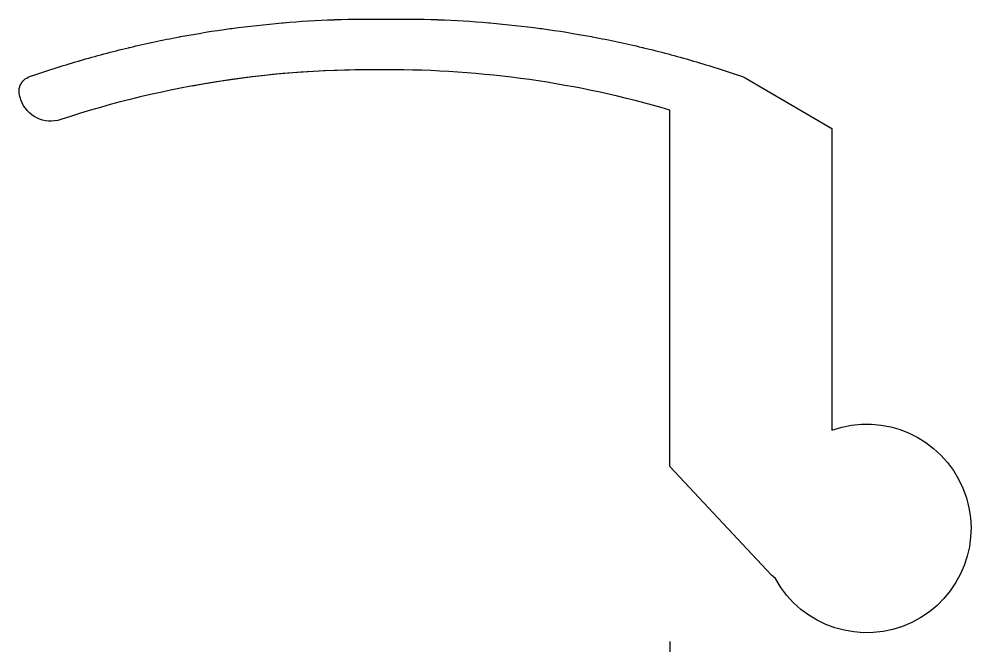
# Model space of a CAD drawing. Header units: millimetres. Extents: x -58 to 92, y -40 to 60.
import ezdxf

# ---------------------------------------------------------------- set-up
doc = ezdxf.new("R2010")
doc.units = ezdxf.units.MM

msp = doc.modelspace()

# ---------------------------------------------------------------- linework, layer by layer
msp.add_line((44.81, -38.23), (44.81, -39.88))
msp.add_lwpolyline([(-0.02, 52, 0.083671), (-51.34, 44.15, -0.40967), (-57.63, 47.25), (-57.72, 47.54, -0.43967), (-56.26, 50.93, -0.012329), (-48.54, 53.39, -0.016542), (-48.38, 53.44, -0.012165), (-40.65, 55.49, -0.021426), (-40.44, 55.54, -0.012112), (-32.66, 57.2, -0.023573), (-32.42, 57.24, -0.012094), (-24.58, 58.51, -0.023733), (-24.34, 58.54, -0.012106), (-16.43, 59.41, -0.021949), (-16.21, 59.43, -0.012153), (-8.24, 59.91, -0.017647), (-8.06, 59.92, -0.012264), (0, 60, -0.012264), (8.06, 59.92, -0.017647), (8.24, 59.91, -0.012153), (16.21, 59.43, -0.021949), (16.43, 59.41, -0.012106), (24.34, 58.54, -0.023733), (24.58, 58.51, -0.012094), (32.42, 57.24, -0.023573), (32.66, 57.2, -0.012112), (40.44, 55.54, -0.021426), (40.65, 55.49, -0.012165), (48.38, 53.44, -0.016542), (48.54, 53.39, -0.012329), (56.26, 50.93, -0.048165), (56.69, 50.72), (70.39, 42.76), (70.39, -4.87, -2.162582), (61.47, -28.31), (60.88, -27.76), (44.81, -10.6), (44.81, 45.64, 0.072847)], format="xyb", close=True)
msp.add_arc((-2.37, -104.2), 156.21, 89.1357, 100.3975)

doc.saveas('drawing.dxf')
